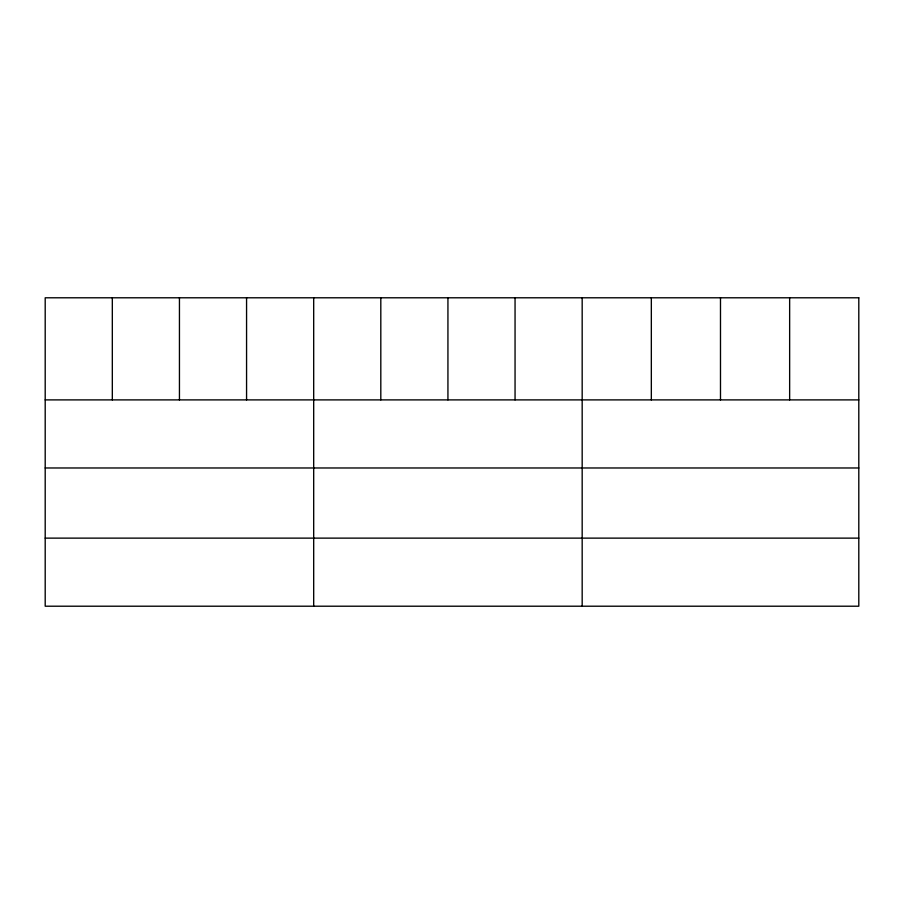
<?xml version="1.0" encoding="UTF-8"?>
<svg xmlns="http://www.w3.org/2000/svg" width="904" height="904" viewBox="0 0 904 904"><rect width="100%" height="100%" fill="white"/><g stroke="black" fill="none" stroke-linecap="round" stroke-linejoin="round"><path stroke-width="1.36" d="M45.2 399.896L858.8 399.896M45.2 467.978L858.8 467.978M45.2 538.129L858.8 538.129M789.644 297.789L789.644 399.896M720.488 297.789L720.488 399.896M651.332 297.789L651.332 399.896M582.176 297.789L582.176 606.211M515.054 297.789L515.054 399.896M447.932 297.789L447.932 399.896M380.81 297.789L380.81 399.896M313.688 297.789L313.688 606.211M246.566 297.789L246.566 399.896M179.444 297.789L179.444 399.896M112.322 297.789L112.322 399.896M858.8 297.789L45.2 297.789L45.2 606.211L858.8 606.211L858.8 297.789"/></g></svg>
